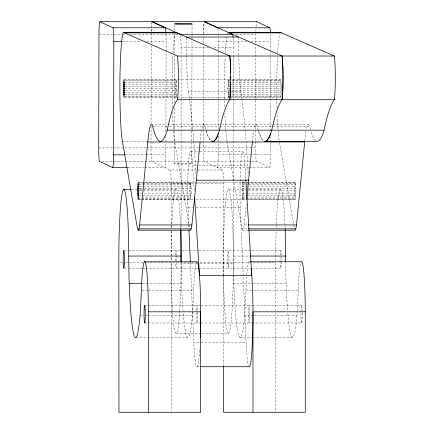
<?xml version="1.0" encoding="UTF-8"?>
<svg xmlns="http://www.w3.org/2000/svg" width="434" height="434" viewBox="0 0 434 434"><rect width="100%" height="100%" fill="white"/><g stroke="black" fill="none" stroke-linecap="round" stroke-linejoin="round"><path stroke-width="0.33" stroke-dasharray="2.17 1.63" d="M151.048 126.272L150.999 147.896A13.107 0.928 -90 0 0 151.895 161.432L170.209 170.003L222.506 170.003A13.557 0.96 90 0 1 223.391 179.562M151.054 123.571L151.238 45.852M151.244 43.15L151.276 32.659A13.123 0.928 -90 0 1 151.754 23.241A13.107 0.928 90 0 0 151.477 26.479M144.782 167.519L164.893 167.519A13.107 0.928 -90 0 0 165.853 154.851L165.897 136.607M165.907 131.876L166.097 52.129M166.097 51.456L166.119 41.317A13.107 0.928 -90 0 0 165.972 33.727M174.294 163.759L174.349 141.468M174.349 140.79L174.425 107.692M174.435 102.961L174.544 54.326M174.544 53.653L174.593 33.385M174.598 30.684L174.609 25.28M191.719 163.759L191.768 141.468M191.774 140.79L191.964 55.677M191.964 55.004L192.002 39.467M192.002 38.794L192.007 36.765M192.007 36.093L192.012 34.064M192.012 33.385L192.034 23.93M203.34 129.652L203.296 147.896A13.107 0.928 -90 0 0 204.192 161.432L222.506 170.003M203.34 128.979L203.41 99.24M203.41 98.567L203.535 45.852M203.541 43.15L203.562 34.367M248.704 167.519L217.19 167.519A13.107 0.928 90 0 0 218.15 154.851L218.194 135.929M218.21 129.169L218.394 50.778M218.394 50.105L218.416 41.317A13.107 0.928 -90 0 0 218.394 37.915M270.474 142.688L270.447 154.851A13.107 0.928 -90 0 1 269.487 167.519L256.489 161.432A13.107 0.928 90 0 1 255.593 147.896L255.637 129.652M255.637 128.979L255.707 99.24M255.707 98.567L255.832 45.852M255.838 43.15L255.859 34.367L235.743 34.367M270.48 142.01L270.49 136.607M270.501 131.198L270.691 52.129M270.691 51.456L270.713 41.317A13.107 0.928 -90 0 0 270.566 33.727M203.568 33.798L203.6 30.988A13.107 0.928 90 0 1 204.051 23.235A13.123 0.928 -90 0 0 203.573 32.659M176.795 90.76L176.638 82.319L176.199 79.758L175.58 88.498L176.199 97.238L176.795 90.76L124.498 90.76M191.106 193.141L191.047 186.512L190.51 182.139L189.891 190.879L190.51 199.618L191.106 193.141L139.482 193.141M228.496 97.238L227.877 88.498L228.496 79.758L229.114 88.498L228.496 97.238L124.569 97.238M242.188 190.879L242.807 182.139L243.425 190.879L242.807 199.618L242.188 190.879L245.541 190.879M229.836 97.238L280.793 97.238L281.102 96.066L281.389 86.236L280.793 79.758L231.848 79.758M248.172 199.618L295.104 199.618L295.543 197.058L295.7 188.616L295.104 182.139L249.512 182.139M248.172 230.199L242.807 230.199L243.528 228.859L244.201 224.931L246.262 204.023M280.793 79.758L280.174 88.498L280.793 97.238M295.104 182.139L294.485 190.879L295.104 199.618M98.968 34.367L121.764 34.367M122.431 34.367L125.784 34.367M130.482 34.367L178.754 34.367M122.54 41.317L141.983 41.317M146.676 41.317L166.119 41.317M218.416 41.317L246.577 41.317M251.27 41.317L270.713 41.317M180.517 35.436A13.541 0.96 -90 0 1 181.087 47.821L208.575 47.821M213.94 47.821L233.383 47.821L233.383 55.254M124.569 79.758L231.176 79.758M123.739 80.057L176.356 80.057M228.333 80.057L280.95 80.057M125.551 80.93L176.508 80.93M228.186 80.93L281.102 80.93M124.336 82.319L176.638 82.319M228.056 82.319L281.232 82.319M124.439 84.131L176.736 84.131M227.958 84.131L281.33 84.131M125.171 86.236L176.795 86.236M227.899 86.236L281.389 86.236M124.52 88.498L176.817 88.498M227.877 88.498L281.411 88.498M227.899 90.76L281.389 90.76M186.533 55.704A57.89 4.101 90 0 0 188.394 91.579L230.633 91.579M231.306 91.579L240.691 91.579A295.478 20.941 90 0 1 241.711 98.594M124.439 92.865L176.736 92.865M227.958 92.865L281.33 92.865M124.336 94.677L176.638 94.677M228.056 94.677L281.232 94.677M123.592 96.066L176.508 96.066M228.186 96.066L281.102 96.066M124.732 96.939L176.356 96.939M228.333 96.939L230.346 96.939M231.018 96.939L280.95 96.939M151.352 124.504L167.443 124.504M168.115 124.504L221.085 124.504M221.752 124.504L272.037 124.504M272.709 124.504L308.243 124.504M153.294 126.245L168.712 126.245M169.385 126.245L219.002 126.245M219.669 126.245L309.513 126.245A408.692 28.97 -90 0 0 310.359 129.397M122.415 141.305L147.224 141.305M98.702 147.896L112.78 147.896M113.453 147.896L146.301 147.896M146.974 147.896L252.241 147.896M252.908 147.896L255.593 147.896M190.732 151.683L199.45 151.683M200.117 151.683L243.029 151.683M125.627 154.851L145.737 154.851M146.41 154.851L165.853 154.851M218.15 154.851L270.447 154.851M102.278 161.432L125.073 161.432M125.746 161.432L144.522 161.432M145.189 161.432L256.489 161.432M188.692 223.911L187.993 207.729A39.32 2.788 90 0 1 188.996 157.857A39.32 2.788 90 0 1 192.631 165.408L197.996 165.408M198.663 165.408L244.928 165.408L245.769 178.906M128.019 167.519L144.11 167.519M249.376 167.519L269.487 167.519M139.553 182.139L144.245 182.139M144.918 182.139L196.542 182.139M197.215 182.139L248.839 182.139M138.37 182.437L190.667 182.437M242.644 182.437L295.261 182.437M137.903 183.311L142.596 183.311M143.215 183.311L190.819 183.311M242.498 183.311L247.19 183.311M247.857 183.311L295.413 183.311M170.209 170.003A13.557 0.96 90 0 1 171.137 183.555L223.434 183.555L223.445 275.568M139.113 184.7L190.949 184.7M242.367 184.7L248.606 184.7M249.073 184.7L295.543 184.7M139.417 186.512L191.047 186.512M242.27 186.512L295.641 186.512M139.482 188.616L143.649 188.616M144.175 188.616L191.106 188.616M242.21 188.616L246.083 188.616M248.243 188.616L295.7 188.616M131.6 189.555L136.965 189.555M139.645 189.555L175.851 189.555M223.515 275.59A70.2 4.975 90 0 1 223.434 262.706A69.907 4.953 90 0 1 228.148 189.555L245.579 189.555M248.264 189.555L280.445 189.555M139.504 190.879L191.128 190.879M248.221 190.879L295.722 190.879M242.21 193.141L247.429 193.141M248.096 193.141L295.7 193.141M139.016 195.246L191.047 195.246M242.27 195.246L247.364 195.246M247.635 195.246L295.641 195.246M137.773 197.058L190.949 197.058M242.367 197.058L295.543 197.058M137.903 198.446L190.819 198.446M242.498 198.446L295.413 198.446M138.37 199.32L141.055 199.32M141.723 199.32L190.667 199.32M242.644 199.32L295.261 199.32M138.213 199.618L140.893 199.618M141.565 199.618L195.202 199.618M195.87 199.618L245.487 199.618M187.993 207.729L192.685 207.729M196.038 207.729L240.29 207.729L246.121 342.594A52.536 3.722 90 0 0 248.46 365.569M244.201 224.931L248.221 224.931M227.009 141.305L242.085 228.859L248.221 228.859M123.788 250.646L127.813 250.646M128.48 250.646L198.213 250.646M198.881 250.646L280.679 250.646M228.148 189.555A69.907 4.953 90 0 1 233.335 256.055L249.425 256.055M249.083 261.773L250.423 261.773M120.18 262.706L122.865 262.706M125.545 262.706L142.976 262.706M146.329 262.706L196.613 262.706M199.965 262.706L275.731 262.706L275.769 312.122M179.774 310.603A70.2 4.975 90 0 0 181.087 263.465L197.177 263.465M199.862 263.465L233.383 263.465A71.382 5.062 -90 0 0 233.568 274.331M123.788 268.12L127.813 268.12M128.48 268.12L141.891 268.12M142.564 268.12L145.244 268.12M145.916 268.12L249.838 268.12M252.523 268.12L280.679 268.12M142.64 283.456L181.526 283.456L182.134 297.198A101.882 7.221 -90 0 0 182.996 310.57M233.579 274.923A71.382 5.062 -90 0 0 233.752 281.303L233.823 283.456L252.599 283.456M253.266 283.456L286.12 283.456L286.728 297.198A101.882 7.221 -90 0 0 287.59 310.57M142.021 290.118L148.059 290.118M148.726 290.118L193.651 290.118A52.536 3.722 90 0 1 196.786 261.773M253.407 315.464L244.689 315.464A116.659 8.268 90 0 0 245.948 290.118L298.245 290.118A52.536 3.722 90 0 1 301.38 261.773M144.658 305.509L147.343 305.509M148.01 305.509L251.937 305.509M252.604 305.509L301.549 305.509A8.74 0.618 -90 0 1 302.124 310.901M140.095 315.464L143.448 315.464M146.133 315.464L147.473 315.464M148.14 315.464L192.392 315.464A116.659 8.268 -90 0 0 193.651 290.118M254.08 315.464L296.986 315.464A116.659 8.268 -90 0 0 297.192 312.236M144.658 322.988L147.343 322.988M148.01 322.988L251.937 322.988M252.604 322.988L301.549 322.988A8.74 0.618 -90 0 0 302.156 312.54M176.085 333.285L200.893 333.285M201.566 333.285L228.382 333.285A70.2 4.975 90 0 0 233.297 276.339M136.005 337.576L147.403 337.576M148.07 337.576L187.629 337.576M239.926 337.576L251.997 337.576M252.664 337.576L292.223 337.576M190.352 262.353L193.824 342.594L246.121 342.594M197.128 366.725L199.814 366.725M242.085 228.859L242.807 230.199M258.404 130.558A409.018 28.991 90 0 0 263.248 140.616A408.692 28.97 -90 0 1 258.404 130.558L257.216 126.245A83.518 5.919 90 0 0 254.27 128.204M205.77 129.327L204.919 126.245A83.518 5.919 -90 0 0 200.204 140.773M279.539 142.629L294.154 227.535M174.945 142.629L189.56 227.535M192.631 165.408L194.226 191.052M233.823 283.456L234.431 297.198A101.882 7.221 -90 0 0 244.689 315.464M188.719 224.59L188.866 227.958M286.12 283.456L286.049 281.303A71.382 5.062 90 0 1 285.68 263.465M181.526 283.456L181.455 281.303A71.382 5.062 -90 0 1 181.087 263.465M233.302 275.666A70.2 4.975 90 0 0 233.383 263.465L233.335 256.055M275.769 312.8L275.85 412.3M223.445 276.246L223.515 365.596M171.175 310.766L171.137 262.706A70.2 4.975 90 0 0 172.537 311.867M171.175 311.444L171.256 411.622M233.383 55.932L233.383 98.518M233.383 99.196L233.383 128.941M233.383 129.614L233.383 263.465M181.087 47.821L181.087 55.254M181.087 55.932L181.087 98.518M181.087 99.196L181.087 128.941M181.087 129.614L181.087 227.638M171.137 183.555L171.137 227.53M171.137 230.91L171.137 260.677A69.907 4.953 90 0 1 171.555 231.143M196.385 310.901A8.74 0.618 -90 0 1 196.955 305.509A8.74 0.618 -90 0 1 197.53 310.901M197.557 311.986A8.74 0.618 -90 0 1 196.976 322.983A8.74 0.618 -90 0 1 196.352 312.54M175.548 255.013A8.74 0.618 -90 0 1 176.622 255.013M176.643 255.517A8.74 0.618 -90 0 1 176.692 261.089M176.66 262.727A8.74 0.618 -90 0 1 176.085 268.12A8.74 0.618 -90 0 1 175.515 262.727M175.477 261.089A8.74 0.618 -90 0 1 175.488 257.123M171.68 227.351A69.907 4.953 90 0 1 171.788 224.573M171.815 223.884A69.907 4.953 90 0 1 176.144 189.484A69.907 4.953 90 0 1 180.414 225.338M180.441 225.984A69.907 4.953 90 0 1 180.511 227.937M179.736 311.211A70.2 4.975 90 0 1 172.575 312.458M192.392 315.464A101.882 7.221 -90 0 1 183.159 312.692M199.662 350.346A52.536 3.722 90 0 1 193.824 342.594M281.281 261.642A8.74 0.618 90 0 1 280.722 268.103A8.74 0.618 90 0 1 280.109 262.727M280.082 261.642A8.74 0.618 90 0 1 280.082 257.123M280.142 255.013A8.74 0.618 90 0 1 281.216 255.013M281.281 257.123A8.74 0.618 90 0 1 281.286 261.089M228.409 333.285A70.2 4.975 90 0 1 223.521 276.263M296.986 315.464A101.882 7.221 -90 0 1 287.753 312.692M298.245 290.118A116.659 8.268 -90 0 1 297.268 310.918M300.979 310.901A8.74 0.618 -90 0 1 301.549 305.509M301.549 322.988A8.74 0.618 -90 0 1 300.946 312.54M276.409 223.884A69.907 4.953 -90 0 1 280.738 189.484A69.907 4.953 -90 0 1 285.008 225.338M285.035 225.984A69.907 4.953 -90 0 1 285.105 227.937M275.726 260.693A69.907 4.953 -90 0 1 276.149 231.143M276.274 227.351A69.907 4.953 -90 0 1 276.382 224.573M245.948 290.118A52.536 3.722 -90 0 1 250.049 262.928M279.133 140.253A56.8 4.025 -90 0 1 277.163 113.165M277.006 107.92A56.8 4.025 -90 0 1 277.44 57.044M277.641 53.165A56.8 4.025 -90 0 1 279.762 33.586M226.922 140.795A56.8 4.025 -90 0 1 224.866 113.165M224.682 106.645A56.8 4.025 -90 0 1 225.143 57.044M225.344 53.165A56.8 4.025 -90 0 1 226.819 36.868M227.177 34.834A56.8 4.025 -90 0 1 227.611 33.082M252.387 141.978A83.518 5.919 90 0 1 253.771 130.737M306.567 128.204A83.518 5.919 -90 0 1 309.513 126.245M304.798 140.773A83.518 5.919 -90 0 1 306.068 130.737M315.545 140.616A408.692 28.97 -90 0 1 310.701 130.558M174.625 140.795A56.8 4.025 -90 0 1 172.548 112.46M172.412 107.92A56.8 4.025 -90 0 1 172.933 55.221M173.047 53.165A56.8 4.025 -90 0 1 175.461 32.653M223.429 181.819A13.557 0.96 90 0 1 223.434 183.555M233.112 38.398A13.541 0.96 -90 0 1 233.383 47.821M255.897 30.988A13.107 0.928 -90 0 1 255.941 29.387M256.071 26.479A13.107 0.928 -90 0 1 256.348 23.235M217.873 28.948A13.107 0.928 -90 0 1 218.242 33.255M218.307 34.709A13.107 0.928 -90 0 1 218.356 36.272M188.394 91.579A295.478 20.941 90 0 1 189.582 99.836M189.663 100.466A295.478 20.941 90 0 1 192.739 129.039M192.799 129.663A295.478 20.941 90 0 1 195.94 173.481M186.522 55.047A57.89 4.101 90 0 1 186.43 37.715M240.691 91.579A57.89 4.101 -90 0 1 238.83 55.704M238.819 55.047A57.89 4.101 -90 0 1 238.722 38.382M241.798 99.212A295.478 20.941 90 0 1 245.036 129.039M245.096 129.663A295.478 20.941 90 0 1 248.351 175.482M240.29 207.729A39.32 2.788 -90 0 1 241.293 157.857A39.32 2.788 -90 0 1 244.928 165.408M151.303 30.988A13.107 0.928 90 0 1 151.347 29.387M228.821 265.559A8.74 0.618 -90 0 0 228.544 250.944A8.74 0.618 -90 0 0 227.785 261.642A8.74 0.618 -90 0 0 228.821 265.559M249.789 318.616A8.74 0.618 -90 0 0 249.252 305.509A8.74 0.618 -90 0 0 248.72 318.616A8.74 0.618 -90 0 0 249.789 318.616M206.107 130.558A408.692 28.97 90 0 0 212.177 141.316A409.018 28.991 90 0 1 206.107 130.558M177.284 163.96A8.734 0.288 0.1 0 0 191.584 163.83A8.734 0.288 0.1 0 0 180.153 163.477A8.734 0.288 0.1 0 0 177.284 163.96"/><path stroke-width="0.65" d="M112.596 167.519A13.107 0.928 -90 0 0 113.556 154.851L113.822 41.317A13.107 0.928 90 0 0 112.927 27.781L99.928 21.7A13.107 0.928 90 0 0 98.968 34.367L98.702 147.896A13.107 0.928 -90 0 0 99.598 161.432L112.596 167.519L127.346 167.519M123.283 88.498L123.902 79.758L124.52 88.498L123.902 97.238L123.283 88.498L124.623 88.498M137.594 190.879L138.213 182.139L138.831 190.879L138.213 199.618L137.594 190.879L138.934 190.879M200.09 141.978L191.904 224.931L191.231 228.859L190.51 230.199L138.213 230.199L138.934 228.859L139.607 224.931L147.793 141.978A83.518 5.919 90 0 1 152.622 126.245A408.692 28.97 90 0 0 167.177 130.173L324.068 130.173A633.515 44.903 90 0 1 334.37 99.706A24.76 1.752 -90 0 0 335.298 77.86A24.76 1.752 -90 0 0 334.37 56.013L280.201 32.306L227.904 32.306L282.073 56.013A24.76 1.752 -90 0 1 283.001 77.86A25.134 1.779 90 0 1 282.073 99.706A633.515 44.903 -90 0 0 271.771 130.173L270.572 133.84A408.692 28.97 -90 0 1 264.474 141.316L316.771 141.316A408.692 28.97 -90 0 0 324.068 130.173M246.729 199.304L252.387 141.978M248.839 230.199L295.104 230.199L295.825 228.859L296.498 224.931L304.684 141.978L147.793 141.978M218.275 133.846A409.018 28.991 90 0 1 212.177 141.31A408.692 28.97 90 0 0 218.275 133.84L219.474 130.173A633.515 44.903 -90 0 1 229.776 99.706A25.134 1.779 -90 0 0 230.649 82.248M152.101 21.76L151.981 22.036A13.123 0.928 -90 0 1 152.101 21.76L180.159 34.286L232.456 34.286A13.541 0.96 -90 0 1 233.025 37.232M204.398 21.76L204.278 22.036A13.123 0.928 -90 0 1 204.398 21.76L232.456 34.286M99.928 21.7L256.82 21.7L269.818 27.781A13.107 0.928 -90 0 1 270.463 31.926M112.927 27.781L165.224 27.781A13.107 0.928 -90 0 1 165.869 31.926M204.522 21.7L217.521 27.781L269.818 27.781M138.213 230.199L137.491 228.859L122.415 141.305A56.8 4.025 -90 0 1 119.903 81.961A56.8 4.025 -90 0 1 123.31 32.306L175.607 32.306L229.776 56.013A25.134 1.779 -90 0 1 230.644 72.852M124.585 32.865L176.882 32.865M229.179 32.865L281.476 32.865M186.43 37.042L238.727 37.042M113.822 41.317L121.867 41.317M123.31 32.306L177.479 56.013L334.37 56.013M123.462 82.319L124.802 82.319M123.364 84.131L124.704 84.131M123.299 86.236L124.645 86.236M123.299 90.76L124.645 90.76M123.364 92.865L124.704 92.865M123.462 94.677L124.802 94.677M167.177 130.173A633.515 44.903 -90 0 1 177.479 99.706L334.37 99.706M113.556 154.851L124.954 154.851M196.32 180.197L248.617 180.197M137.773 184.7L139.113 184.7M137.676 186.512L139.016 186.512M137.611 188.616L138.956 188.616M194.6 197.128L199.466 275.416A52.536 3.722 -90 0 1 200.676 311.813L200.676 412.3L118.959 412.3L118.84 262.706A69.907 4.953 90 0 1 123.554 189.555L130.927 189.555M137.611 193.141L138.956 193.141M137.676 195.246L139.016 195.246M139.607 224.931L191.904 224.931M248.221 224.931L296.498 224.931M138.934 228.859L191.231 228.859M248.221 228.859L295.825 228.859M123.554 189.555A69.907 4.953 90 0 1 128.741 256.055L181.038 256.055L181.07 261.621M250.093 256.055L285.632 256.055A71.382 5.062 90 0 0 285.664 261.621M144.489 261.773L196.786 261.773A52.536 3.722 90 0 1 199.466 275.416L251.763 275.416L245.807 179.578M250.423 261.773L301.38 261.773A52.536 3.722 90 0 1 305.27 311.813L305.27 412.3L223.553 412.3L223.515 366.274M128.741 256.055A71.382 5.062 90 0 0 129.158 281.303L129.229 283.456L141.967 283.456M129.229 283.456L129.837 297.198A101.882 7.221 90 0 0 140.095 315.464A116.659 8.268 90 0 0 141.354 290.118A52.536 3.722 90 0 1 145.455 262.928A52.536 3.722 90 0 1 148.379 311.813L200.676 311.813A52.536 3.722 90 0 1 200.307 337.158M305.27 311.813L252.973 311.813A52.536 3.722 90 0 1 249.425 366.725L200.481 366.725M152.226 21.7L165.224 27.781M188.953 229.982L190.325 261.675M252.973 412.3L252.973 311.813A52.536 3.722 -90 0 0 251.514 272.487M181.087 229.667L181.087 262.114M148.379 311.813L148.379 412.3M180.555 229.255A69.907 4.953 90 0 1 181.038 256.055M251.107 268.673A52.536 3.722 -90 0 1 251.384 271.131M285.149 229.255A69.907 4.953 -90 0 1 285.632 256.055M282.073 99.706A24.76 1.752 -90 0 0 283.001 77.86A25.134 1.779 90 0 0 282.073 56.013M270.572 133.846A409.018 28.991 90 0 1 264.474 141.31M229.776 56.013A24.76 1.752 90 0 1 230.704 77.86A24.76 1.752 90 0 1 229.776 99.706M177.479 56.013A24.76 1.752 -90 0 1 178.407 77.86A24.76 1.752 -90 0 1 177.479 99.706M230.676 76.601A25.134 1.779 -90 0 1 230.676 79.118M180.159 34.286A13.541 0.96 -90 0 1 180.403 34.839M256.575 22.036A13.107 0.928 -90 0 1 256.82 21.7M217.521 27.781A13.107 0.928 -90 0 1 217.64 27.955M144.126 309.876A8.74 0.618 90 0 0 144.658 322.988A8.74 0.618 90 0 0 145.195 309.876A8.74 0.618 90 0 0 144.126 309.876M124.325 263.753A8.74 0.618 -90 0 0 123.788 250.646A8.74 0.618 -90 0 0 123.251 263.753A8.74 0.618 -90 0 0 124.325 263.753M177.604 24.13A8.734 0.277 0.1 0 0 191.899 24.006A8.734 0.277 0.1 0 0 180.473 23.664A8.734 0.277 0.1 0 0 177.604 24.13"/></g></svg>
